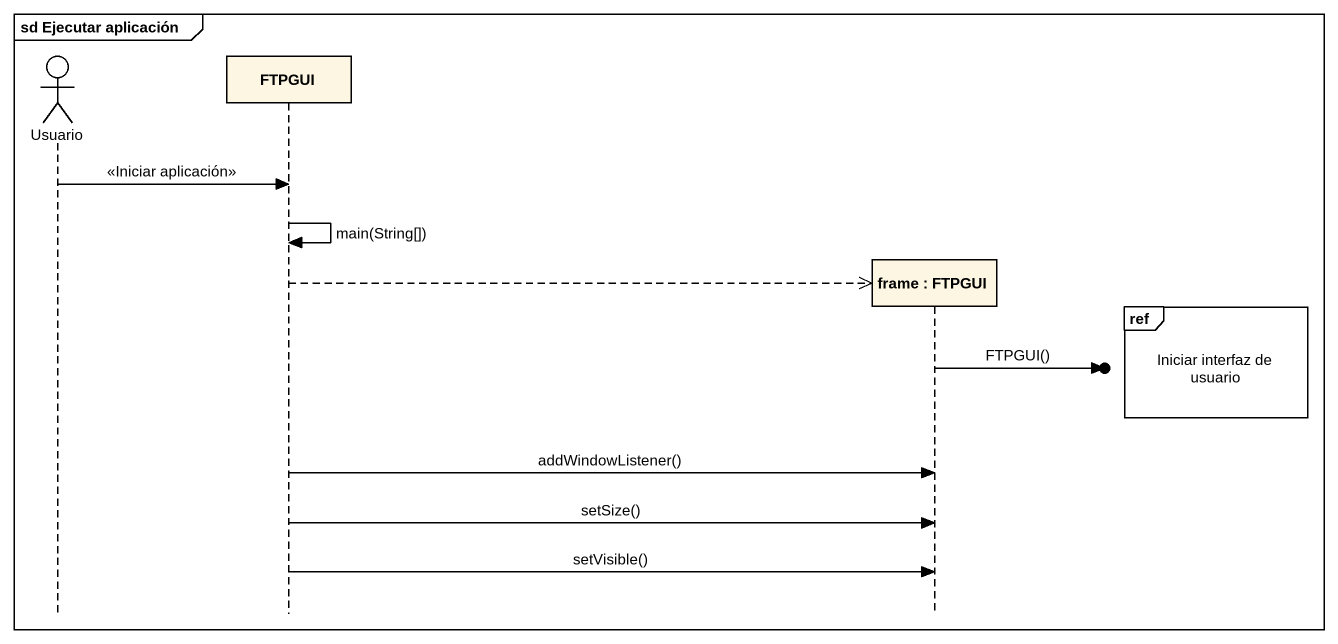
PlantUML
@startuml
mainframe sd Ejecutar aplicación
hide footbox
actor Usuario
participant FTPGUI
participant "frame : FTPGUI" as frame_

Usuario -> FTPGUI : <<Iniciar aplicación>>
FTPGUI -> FTPGUI : main(String[])
FTPGUI -->> frame_ **
ref over frame_ : Iniciar interfaz de usuario
frame_ ->o] : FTPGUI()
FTPGUI -> frame_ : addWindowListener()
FTPGUI -> frame_ : setSize()
FTPGUI -> frame_ : setVisible()
@enduml
